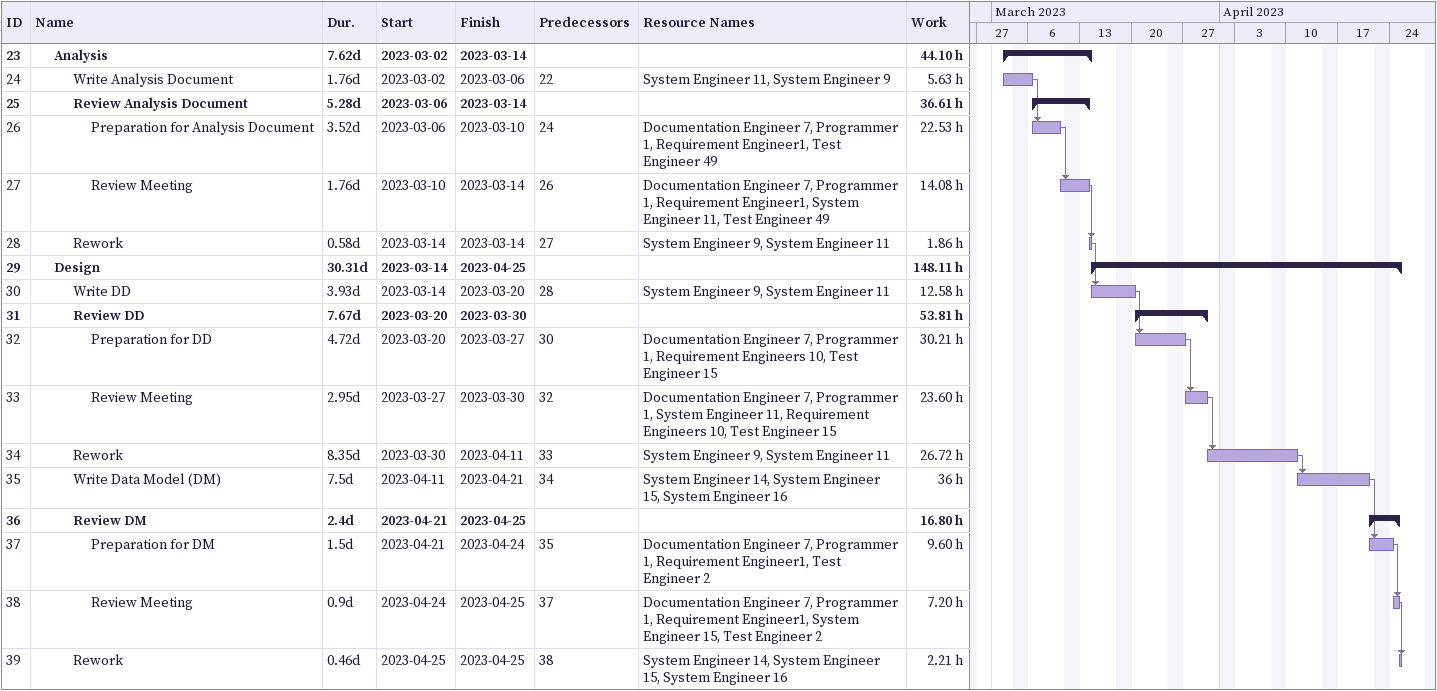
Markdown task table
| ID | Level | Task | Duration | Start | Finish | Predecessors | Resources | Work (h) |
|---|---|---|---|---|---|---|---|---|
| 23 | 2 | **Analysis** | 7.62d | 2023-03-02 | 2023-03-14 |  |  | 44.10 |
| 24 | 3 | Write Analysis Document | 1.76d | 2023-03-02 | 2023-03-06 | 22 | System Engineer 11, System Engineer 9 | 5.63 |
| 25 | 3 | **Review Analysis Document** | 5.28d | 2023-03-06 | 2023-03-14 |  |  | 36.61 |
| 26 | 4 | Preparation for Analysis Document | 3.52d | 2023-03-06 | 2023-03-10 | 24 | Documentation Engineer 7, Programmer 1, Requirement Engineer1, Test Engineer 49 | 22.53 |
| 27 | 4 | Review Meeting | 1.76d | 2023-03-10 | 2023-03-14 | 26 | Documentation Engineer 7, Programmer 1, Requirement Engineer1, System Engineer 11, Test Engineer 49 | 14.08 |
| 28 | 3 | Rework | 0.58d | 2023-03-14 | 2023-03-14 | 27 | System Engineer 9, System Engineer 11 | 1.86 |
| 29 | 2 | **Design** | 30.31d | 2023-03-14 | 2023-04-25 |  |  | 148.11 |
| 30 | 3 | Write DD | 3.93d | 2023-03-14 | 2023-03-20 | 28 | System Engineer 9, System Engineer 11 | 12.58 |
| 31 | 3 | **Review DD** | 7.67d | 2023-03-20 | 2023-03-30 |  |  | 53.81 |
| 32 | 4 | Preparation for DD | 4.72d | 2023-03-20 | 2023-03-27 | 30 | Documentation Engineer 7, Programmer 1, Requirement Engineers 10, Test Engineer 15 | 30.21 |
| 33 | 4 | Review Meeting | 2.95d | 2023-03-27 | 2023-03-30 | 32 | Documentation Engineer 7, Programmer 1, System Engineer 11, Requirement Engineers 10, Test Engineer 15 | 23.60 |
| 34 | 3 | Rework | 8.35d | 2023-03-30 | 2023-04-11 | 33 | System Engineer 9, System Engineer 11 | 26.72 |
| 35 | 3 | Write Data Model (DM) | 7.5d | 2023-04-11 | 2023-04-21 | 34 | System Engineer 14, System Engineer 15, System Engineer 16 | 36 |
| 36 | 3 | **Review DM** | 2.4d | 2023-04-21 | 2023-04-25 |  |  | 16.80 |
| 37 | 4 | Preparation for DM | 1.5d | 2023-04-21 | 2023-04-24 | 35 | Documentation Engineer 7, Programmer 1, Requirement Engineer1, Test Engineer 2 | 9.60 |
| 38 | 4 | Review Meeting | 0.9d | 2023-04-24 | 2023-04-25 | 37 | Documentation Engineer 7, Programmer 1, Requirement Engineer1, System Engineer 15, Test Engineer 2 | 7.20 |
| 39 | 3 | Rework | 0.46d | 2023-04-25 | 2023-04-25 | 38 | System Engineer 14, System Engineer 15, System Engineer 16 | 2.21 |
